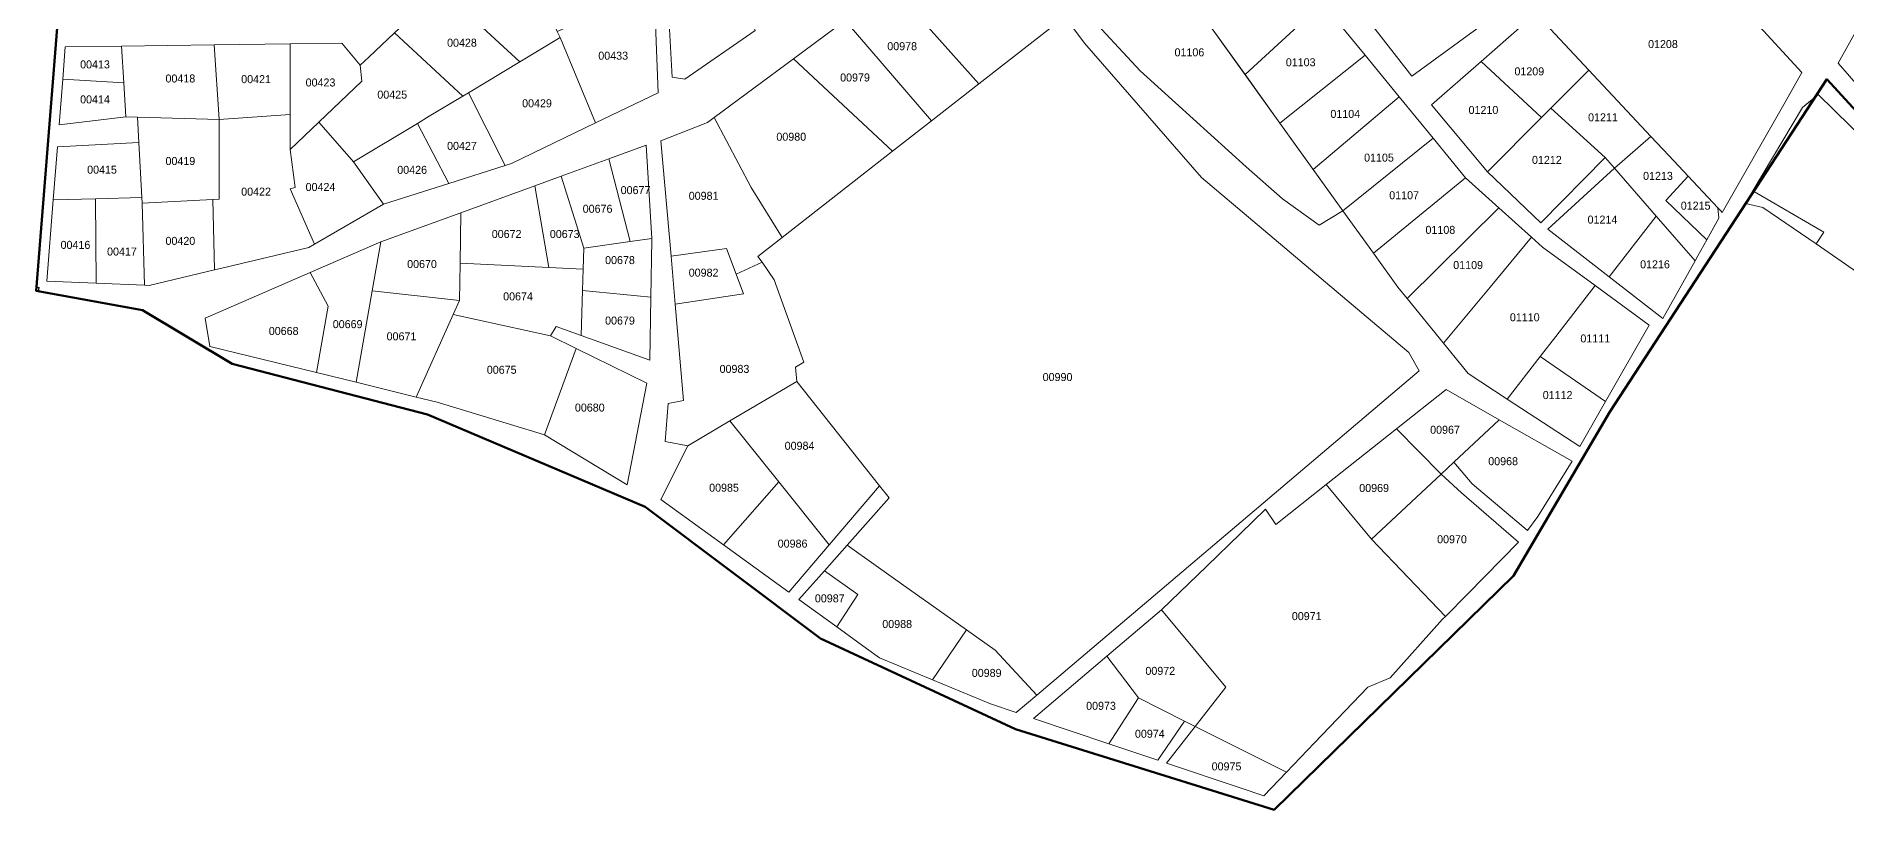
# Model space of a CAD drawing. Header units: metres. Extents: x 245225 to 248406, y 1633796 to 1637634.
# Drawn here: x 245231.8 to 245571.1, y 1634429.4 to 1634574.3 of the extents above; entities that cross this region are included whole.
import ezdxf
from ezdxf.enums import TextEntityAlignment as Align

# ---------------------------------------------------------------- set-up
doc = ezdxf.new("R2010")
doc.units = ezdxf.units.M
doc.header["$MEASUREMENT"] = 0
doc.layers.add('historique_numero_parcelle', color=7, linetype='Continuous')
doc.layers.add('limites_sections', color=7, linetype='Continuous')
doc.layers.add('Limites_Communes', color=7, linetype='Continuous', lineweight=211, plot=False)
doc.layers.add('LIMITES_PARCELLES', color=7, linetype='Continuous', lineweight=0, true_color=0xffffff)
doc.styles.add('Style-FANCY', font='FANCY.shx')

msp = doc.modelspace()

# ---------------------------------------------------------------- linework, layer by layer
at = {"layer": 'Limites_Communes', "color": 210, "lineweight": 80, "flags": 128}
msp.add_lwpolyline([(245620.8, 1634508.0988), (245567.3857, 1634566.262), (245526.7115, 1634503.9933), (245508.686, 1634473.2583), (245463.8158, 1634429.4361), (245415.3144, 1634444.5268), (245378.8064, 1634461.5328), (245345.8922, 1634486.192), (245305.1463, 1634503.4429), (245268.5278, 1634512.9679), (245251.7003, 1634523.0221), (245231.7855, 1634526.612), (245238.4616, 1634610.3804), (245246.3092, 1634641.0996), (245239.677, 1634675.0655), (245305, 1634769), (245296.4251, 1634790.0269), (245247, 1634832), (245257.1467, 1634881.0084), (245288.8968, 1634970.4378), (245295.2468, 1634986.3128), (245359.9816, 1635082.8418)], dxfattribs=at)
at = {"layer": 'limites_parcelles', "flags": 128}
for points in [[(245559.567, 1634561.992), (245547.785, 1634541.31), (245547.518, 1634541.596), (245546.943, 1634542.21), (245541.404, 1634548.121), (245537.767, 1634552.003), (245534.427, 1634555.568), (245522.796, 1634567.982), (245512.882, 1634578.564), (245534.921, 1634597.836), (245538.53, 1634593.897), (245541.127, 1634591.062), (245545.464, 1634586.328), (245562.708, 1634567.504), (245559.567, 1634561.992)], [(245324.149, 1634584.601), (245329.923, 1634578.164), (245328.388, 1634577.443), (245329.45, 1634575.179), (245329.976, 1634574.056), (245322.4, 1634569.502), (245307.673, 1634583.107), (245317.348, 1634592.182), (245324.149, 1634584.601)], [(245366.532, 1634575.416), (245353.384, 1634566.255), (245351.002, 1634566.652), (245350.318, 1634579.01), (245349.615, 1634591.711), (245359.179, 1634591.902), (245366.526, 1634592.379), (245367.434, 1634580.366), (245364.365, 1634580.261), (245366.532, 1634575.416)], [(245418.488, 1634586.08), (245424.572, 1634577.939), (245408.47, 1634565.381), (245392.137, 1634583.686), (245402.235, 1634591.145), (245411.43, 1634580.366), (245418.488, 1634586.08)], [(245590.93, 1634584.647), (245596.735, 1634576.564), (245593.999, 1634574.91), (245575.458, 1634562.458), (245569.534, 1634569.25), (245581.675, 1634591.035), (245590.93, 1634584.647)], [(245451.594, 1634576.609), (245464.898, 1634558.047), (245476.665, 1634541.628), (245472.22, 1634538.929), (245465.394, 1634543.85), (245458.567, 1634549.883), (245438.724, 1634567.822), (245428.246, 1634579.093), (245427.634, 1634579.909), (245439.026, 1634589.839), (245451.594, 1634576.609)], [(245322.4, 1634569.502), (245312.817, 1634563.742), (245311.744, 1634563.097), (245298.954, 1634574.928), (245307.673, 1634583.107), (245322.4, 1634569.502)], [(245336.591, 1634558.085), (245329.976, 1634574.056), (245329.45, 1634575.179), (245347.636, 1634583.07), (245348.357, 1634563.742), (245336.591, 1634558.085)], [(245389.814, 1634490.09), (245374.335, 1634509.67), (245374.071, 1634512.315), (245375.658, 1634513.241), (245370.102, 1634528.72), (245367.824, 1634531.989), (245367.059, 1634533.085), (245371.623, 1634536.645), (245392.294, 1634552.765), (245399.606, 1634558.468), (245408.47, 1634565.381), (245424.572, 1634577.939), (245428.261, 1634573.002), (245450.221, 1634547.867), (245489.033, 1634515.094), (245490.967, 1634511.619), (245419.354, 1634450.909), (245411.554, 1634459.319), (245406.172, 1634463.133), (245394.424, 1634471.456), (245389.237, 1634475.131), (245383.783, 1634478.996), (245391.666, 1634487.841), (245389.814, 1634490.09)], [(245522.796, 1634567.982), (245515.692, 1634560.853), (245513.933, 1634559.088), (245502.605, 1634569.579), (245512.882, 1634578.564), (245522.796, 1634567.982)], [(245303.265, 1634558.001), (245291.241, 1634550.773), (245284.764, 1634558.224), (245292.828, 1634565.907), (245292.529, 1634568.901), (245294.101, 1634570.375), (245298.954, 1634574.928), (245311.744, 1634563.097), (245305.459, 1634559.319), (245303.265, 1634558.001)], [(245336.591, 1634558.085), (245320.84, 1634550.513), (245319.654, 1634550.133), (245312.817, 1634563.742), (245322.4, 1634569.502), (245329.976, 1634574.056), (245336.591, 1634558.085)], [(245266.052, 1634558.71), (245250.763, 1634559.174), (245248.59, 1634559.239), (245248.207, 1634565.566), (245247.788, 1634572.476), (245265.149, 1634572.697), (245266.052, 1634558.71)], [(245292.529, 1634568.901), (245292.828, 1634565.907), (245284.764, 1634558.224), (245279.387, 1634553.101), (245279.387, 1634559.663), (245279.387, 1634572.879), (245289.09, 1634573.002), (245292.529, 1634568.901)], [(245392.294, 1634552.765), (245371.623, 1634536.645), (245365.816, 1634545.971), (245358.825, 1634559.078), (245373.699, 1634570.065), (245392.294, 1634552.765)], [(245534.427, 1634555.568), (245527.574, 1634549.622), (245525.854, 1634551.606), (245515.692, 1634560.853), (245522.796, 1634567.982), (245534.427, 1634555.568)], [(245319.654, 1634550.133), (245309.127, 1634546.76), (245303.265, 1634558.001), (245305.459, 1634559.319), (245311.744, 1634563.097), (245312.817, 1634563.742), (245319.654, 1634550.133)], [(245580.929, 1634524.702), (245565.379, 1634535.423), (245566.867, 1634537.603), (245553.549, 1634545.351), (245562.846, 1634560.992), (245565.809, 1634563.426), (245593.22, 1634536.544), (245580.929, 1634524.702)], [(245267.622, 1634531.126), (245265.187, 1634530.544), (245264.864, 1634543.727), (245266.052, 1634543.788), (245266.052, 1634558.71), (245279.387, 1634559.663), (245279.387, 1634553.101), (245280.34, 1634546.01), (245279.368, 1634545.763), (245283.934, 1634535.381), (245282.872, 1634534.77), (245267.622, 1634531.126)], [(245525.854, 1634551.606), (245513.775, 1634539.4), (245503.811, 1634548.93), (245513.933, 1634559.088), (245515.692, 1634560.853), (245525.854, 1634551.606)], [(245266.052, 1634558.71), (245266.052, 1634543.788), (245264.864, 1634543.727), (245251.659, 1634543.047), (245251.598, 1634544.137), (245251.028, 1634554.401), (245250.763, 1634559.174), (245266.052, 1634558.71)], [(245291.241, 1634550.773), (245296.895, 1634542.84), (245283.934, 1634535.381), (245279.368, 1634545.763), (245280.34, 1634546.01), (245279.387, 1634553.101), (245284.764, 1634558.224), (245291.241, 1634550.773)], [(245371.623, 1634536.645), (245367.059, 1634533.085), (245367.824, 1634531.989), (245362.96, 1634529.739), (245361.159, 1634534.54), (245350.767, 1634533.107), (245348.886, 1634554.746), (245357.617, 1634558.186), (245358.825, 1634559.078), (245365.816, 1634545.971), (245371.623, 1634536.645)], [(245251.598, 1634544.137), (245242.872, 1634543.883), (245234.958, 1634543.653), (245235.745, 1634553.581), (245251.028, 1634554.401), (245251.598, 1634544.137)], [(245541.404, 1634548.121), (245537.255, 1634543.564), (245544.913, 1634536.181), (245543.253, 1634533.217), (245542.719, 1634532.263), (245535.444, 1634540.601), (245527.574, 1634549.622), (245534.427, 1634555.568), (245537.767, 1634552.003), (245541.404, 1634548.121)], [(245327.89, 1634530.983), (245325.228, 1634546.318), (245330.173, 1634548.12), (245334.414, 1634534.607), (245334.297, 1634530.665), (245327.89, 1634530.983)], [(245505.939, 1634542.183), (245488.718, 1634525.21), (245486.984, 1634527.34), (245482.416, 1634533.665), (245499.684, 1634547.819), (245505.939, 1634542.183)], [(245544.913, 1634536.181), (245537.255, 1634543.564), (245541.404, 1634548.121), (245546.943, 1634542.21), (245547.179, 1634540.227), (245544.913, 1634536.181)], [(245243.017, 1634528.062), (245242.872, 1634543.883), (245251.598, 1634544.137), (245251.659, 1634543.047), (245252.113, 1634527.664), (245243.017, 1634528.062)], [(245252.113, 1634527.664), (245251.659, 1634543.047), (245264.864, 1634543.727), (245265.187, 1634530.544), (245252.974, 1634527.626), (245252.113, 1634527.664)], [(245566.867, 1634537.603), (245565.379, 1634535.423), (245555.4037, 1634542.2507), (245552.163092, 1634543.019244), (245553.549, 1634545.351), (245566.867, 1634537.603)], [(245311.236, 1634531.809), (245311.131, 1634524.817), (245294.75, 1634526.642), (245296.366, 1634535.802), (245311.378, 1634541.272), (245311.236, 1634531.809)], [(245512.075, 1634536.654), (245504.296, 1634527.321), (245495.544, 1634516.821), (245488.718, 1634525.21), (245505.939, 1634542.183), (245512.075, 1634536.654)], [(245346.989, 1634525.428), (245334.18, 1634526.703), (245334.297, 1634530.665), (245334.414, 1634534.607), (245343.1, 1634535.851), (245347.152, 1634536.432), (245347.166, 1634536.199), (245346.989, 1634525.428)], [(245513.701, 1634514.355), (245507.511, 1634506.347), (245500.16, 1634511.148), (245495.544, 1634516.821), (245504.296, 1634527.321), (245512.075, 1634536.654), (245514.13, 1634534.802), (245523.954, 1634527.622), (245516.581, 1634518.082), (245513.701, 1634514.355)], [(245294.75, 1634526.642), (245291.727, 1634509.506), (245284.338, 1634511.319), (245286.524, 1634523.759), (245283.143, 1634530.067), (245296.366, 1634535.802), (245294.75, 1634526.642)], [(245362.96, 1634529.739), (245364.334, 1634526.074), (245351.548, 1634524.129), (245350.767, 1634533.107), (245361.159, 1634534.54), (245362.96, 1634529.739)], [(245284.338, 1634511.319), (245264.351, 1634516.223), (245263.425, 1634521.514), (245283.143, 1634530.067), (245286.524, 1634523.759), (245284.338, 1634511.319)], [(245327.89, 1634530.983), (245334.297, 1634530.665), (245334.18, 1634526.703), (245333.929, 1634518.248), (245329.255, 1634519.922), (245328.196, 1634518.202), (245309.955, 1634522.211), (245311.131, 1634524.817), (245311.236, 1634531.809), (245327.89, 1634530.983)], [(245374.335, 1634509.67), (245361.795, 1634502.256), (245353.913, 1634497.596), (245349.68, 1634498.39), (245350.209, 1634505.534), (245353.119, 1634506.063), (245351.548, 1634524.129), (245364.334, 1634526.074), (245362.96, 1634529.739), (245367.824, 1634531.989), (245370.102, 1634528.72), (245375.658, 1634513.241), (245374.071, 1634512.315), (245374.335, 1634509.67)], [(245311.131, 1634524.817), (245309.955, 1634522.211), (245302.975, 1634506.747), (245291.727, 1634509.506), (245294.75, 1634526.642), (245311.131, 1634524.817)], [(245525.946, 1634505.899), (245513.701, 1634514.355), (245516.581, 1634518.082), (245523.954, 1634527.622), (245534.104, 1634520.204), (245525.946, 1634505.899)], [(245328.196, 1634518.202), (245332.969, 1634515.856), (245327.058, 1634499.686), (245306.949, 1634505.772), (245302.975, 1634506.747), (245309.955, 1634522.211), (245328.196, 1634518.202)], [(245389.814, 1634490.09), (245380.412, 1634479.079), (245370.967, 1634490.837), (245361.795, 1634502.256), (245374.335, 1634509.67), (245389.814, 1634490.09)], [(245505.988, 1634502.494), (245497.491, 1634494.554), (245495.093, 1634492.314), (245486.755, 1634500.793), (245496.033, 1634508.132), (245505.988, 1634502.494)], [(245370.967, 1634490.837), (245360.577, 1634479.079), (245348.886, 1634487.542), (245353.913, 1634497.596), (245361.795, 1634502.256), (245370.967, 1634490.837)], [(245497.491, 1634494.554), (245505.988, 1634502.494), (245519.693, 1634494.732), (245513.233, 1634484.387), (245511.286, 1634481.74), (245500.939, 1634490.487), (245497.491, 1634494.554)], [(245495.928, 1634465.648), (245482.074, 1634480.149), (245495.093, 1634492.314), (245498.954, 1634488.767), (245509.631, 1634479.53), (245500.09, 1634469.864), (245495.928, 1634465.648)], [(245473.593, 1634490.381), (245482.074, 1634480.149), (245495.928, 1634465.648), (245495.398, 1634465.11), (245485.547, 1634454.154), (245481.36, 1634452.387), (245471.4, 1634441.987), (245466.124, 1634436.477), (245448.978, 1634445.005), (245454.769, 1634452.387), (245449.174, 1634459.091), (245442.692, 1634466.857), (245451.182, 1634475.07), (245457.506, 1634481.189), (245462.219, 1634485.748), (245464.124, 1634482.89), (245473.593, 1634490.381)], [(245406.172, 1634463.133), (245399.785, 1634453.764), (245389.872, 1634457.875), (245387.428, 1634459.643), (245381.833, 1634463.694), (245385.76, 1634469.76), (245379.525, 1634474.219), (245383.783, 1634478.996), (245389.237, 1634475.131), (245394.424, 1634471.456), (245406.172, 1634463.133)], [(245454.769, 1634452.387), (245448.978, 1634445.005), (245447.016, 1634446.003), (245438.365, 1634450.403), (245432.468, 1634458.214), (245442.692, 1634466.857), (245449.174, 1634459.091), (245454.769, 1634452.387)], [(245419.354, 1634450.909), (245415.488, 1634447.631), (245410.652, 1634449.257), (245399.785, 1634453.764), (245406.172, 1634463.133), (245411.554, 1634459.319), (245419.354, 1634450.909)], [(245466.124, 1634436.477), (245461.878, 1634432.043), (245457.626, 1634433.472), (245443.622, 1634438.178), (245448.978, 1634445.005), (245466.124, 1634436.477)]]:
    msp.add_lwpolyline(points, close=True, dxfattribs=at)
msp.add_lwpolyline([(245553.67765, 1634545.276155), (245553.549, 1634545.351), (245562.846, 1634560.992), (245565.213879, 1634562.937129)], dxfattribs=at)
at = {"layer": 'limites_parcelles'}
for points in [[(245472.895, 1634580.468), (245458.351, 1634567.181), (245451.594, 1634576.609), (245464.36, 1634590.87)], [(245502.757, 1634576.412), (245489.644, 1634566.811), (245481.876, 1634576.772), (245493.178, 1634587.854)], [(245408.47, 1634565.381), (245399.606, 1634558.468), (245383.419, 1634577.246), (245392.137, 1634583.686)], [(245458.351, 1634567.181), (245472.895, 1634580.468), (245480.863, 1634570.757), (245464.898, 1634558.047)], [(245399.606, 1634558.468), (245392.294, 1634552.765), (245373.699, 1634570.065), (245383.419, 1634577.246)], [(245248.207, 1634565.566), (245236.749, 1634566.258), (245237.231, 1634572.341), (245247.788, 1634572.476)], [(245279.387, 1634559.663), (245266.052, 1634558.71), (245265.149, 1634572.697), (245279.387, 1634572.879)], [(245487.271, 1634562.947), (245471.146, 1634549.329), (245464.898, 1634558.047), (245480.863, 1634570.757)], [(245513.933, 1634559.088), (245503.811, 1634548.93), (245493.334, 1634561.472), (245502.605, 1634569.579)], [(245248.207, 1634565.566), (245248.59, 1634559.239), (245236.072, 1634557.71), (245236.749, 1634566.258)], [(245471.146, 1634549.329), (245487.271, 1634562.947), (245493.588, 1634555.249), (245476.665, 1634541.628)], [(245309.127, 1634546.76), (245296.895, 1634542.84), (245291.241, 1634550.773), (245303.265, 1634558.001)], [(245347.152, 1634536.432), (245343.1, 1634535.851), (245339.09, 1634551.369), (245346.108, 1634553.926)], [(245499.684, 1634547.819), (245482.416, 1634533.665), (245476.665, 1634541.628), (245493.588, 1634555.249)], [(245343.1, 1634535.851), (245334.414, 1634534.607), (245330.173, 1634548.12), (245339.09, 1634551.369)], [(245535.444, 1634540.601), (245526.619, 1634529.262), (245515.103, 1634538.191), (245527.574, 1634549.622)], [(245327.89, 1634530.983), (245311.236, 1634531.809), (245311.378, 1634541.272), (245325.228, 1634546.318)], [(245243.017, 1634528.062), (245233.754, 1634528.467), (245234.958, 1634543.653), (245242.872, 1634543.883)], [(245542.719, 1634532.263), (245536.673, 1634521.467), (245526.619, 1634529.262), (245535.444, 1634540.601)], [(245346.989, 1634525.428), (245346.796, 1634513.641), (245333.929, 1634518.248), (245334.18, 1634526.703)], [(245327.058, 1634499.686), (245332.969, 1634515.856), (245346.25, 1634509.327), (245342.536, 1634490.293)], [(245525.946, 1634505.899), (245521.129, 1634497.453), (245507.511, 1634506.347), (245513.701, 1634514.355)], [(245495.093, 1634492.314), (245482.074, 1634480.149), (245473.593, 1634490.381), (245486.755, 1634500.793)], [(245380.412, 1634479.079), (245372.837, 1634470.205), (245360.577, 1634479.079), (245370.967, 1634490.837)], [(245385.76, 1634469.76), (245381.833, 1634463.694), (245374.728, 1634468.836), (245379.525, 1634474.219)], [(245438.365, 1634450.403), (245432.832, 1634441.803), (245418.679, 1634446.559), (245432.468, 1634458.214)], [(245447.016, 1634446.003), (245442.021, 1634438.715), (245432.832, 1634441.803), (245438.365, 1634450.403)]]:
    msp.add_3dface(points, dxfattribs=at)
at = {"layer": 'limites_sections', "flags": 128}
msp.add_lwpolyline([(245231.845332, 1634527.362737), (245232.254, 1634527.237), (245232.122135, 1634526.551317)], dxfattribs=at)

# ---------------------------------------------------------------- texts
at = {"layer": 'historique_numero_parcelle', "style": 'Style-FANCY'}
for s, p in [('00428', (245311.582661, 1634573.107185)), ('01208', (245536.68623, 1634572.857917)), ('00433', (245339.930941, 1634570.676238)), ('00978', (245394.091891, 1634572.453043)), ('01106', (245447.931271, 1634571.306292)), ('01103', (245468.785223, 1634569.445601)), ('00413', (245242.803518, 1634569.04225)), ('00418', (245258.806938, 1634566.406499)), ('00421', (245272.996637, 1634566.281835)), ('00979', (245385.254446, 1634566.593839)), ('01209', (245511.638929, 1634567.741015)), ('00414', (245242.803518, 1634562.48849)), ('00423', (245285.070329, 1634565.658515)), ('00425', (245298.513201, 1634563.383399)), ('00429', (245325.647889, 1634561.762768)), ('01104', (245477.145381, 1634559.770003)), ('01210', (245503.039909, 1634560.510898)), ('01211', (245525.439826, 1634559.12867)), ('00980', (245373.305226, 1634555.49875)), ('00427', (245311.582661, 1634553.784277)), ('00415', (245244.119355, 1634549.327542)), ('00419', (245258.806938, 1634550.948173)), ('00426', (245302.247333, 1634549.296376)), ('01105', (245483.461945, 1634551.582959)), ('01212', (245514.929913, 1634551.154276)), ('00424', (245285.070329, 1634546.08628)), ('00677', (245344.1176, 1634545.496718)), ('01213', (245535.750689, 1634548.163879)), ('00422', (245272.996637, 1634545.213633)), ('00676', (245337.004969, 1634542.006128)), ('00981', (245356.875048, 1634544.434828)), ('01107', (245488.172829, 1634544.538912)), ('01215', (245542.810378, 1634542.581803)), ('01214', (245525.346936, 1634539.976835)), ('00416', (245239.140513, 1634535.240519)), ('00420', (245258.806938, 1634535.988503)), ('00672', (245319.956881, 1634537.277804)), ('00673', (245330.839207, 1634537.277804)), ('01108', (245494.967116, 1634538.053072)), ('00417', (245247.853486, 1634533.99388)), ('00678', (245341.201421, 1634532.389197)), ('00670', (245304.095714, 1634531.650118)), ('00982', (245356.875048, 1634530.036145)), ('01109', (245500.168993, 1634531.460906)), ('01216', (245535.193345, 1634531.603722)), ('00674', (245322.090671, 1634525.595014)), ('01110', (245510.785067, 1634521.678984)), ('00668', (245278.165728, 1634519.116942)), ('00669', (245290.154957, 1634520.394747)), ('00679', (245341.201421, 1634521.06259)), ('00671', (245300.254893, 1634518.115178)), ('01111', (245524.00208, 1634517.718368)), ('00675', (245319.032239, 1634511.846364)), ('00983', (245362.661007, 1634512.010521)), ('00990', (245423.21617, 1634510.483388)), ('00680', (245335.542434, 1634504.762782)), ('01112', (245516.94239, 1634507.112425)), ('00967', (245495.83919, 1634500.611564)), ('00984', (245374.859169, 1634497.611839)), ('00968', (245506.730406, 1634494.721194)), ('00985', (245360.700588, 1634489.758012)), ('00969', (245482.551906, 1634489.703471)), ('00986', (245373.552223, 1634479.286243)), ('00970', (245497.146136, 1634480.104349)), ('00987', (245380.522602, 1634469.032635)), ('00988', (245393.156413, 1634464.233074)), ('00971', (245469.918095, 1634465.705667)), ('00989', (245409.928886, 1634455.070276)), ('00972', (245442.47223, 1634455.452059)), ('00973', (245431.363189, 1634448.907204)), ('00974', (245440.511811, 1634443.671319)), ('00975', (245454.888216, 1634437.562787))]:
    msp.add_text(s, height=1.499994, dxfattribs=at).set_placement(p, align=Align.MIDDLE_CENTER)

doc.saveas('drawing.dxf')
